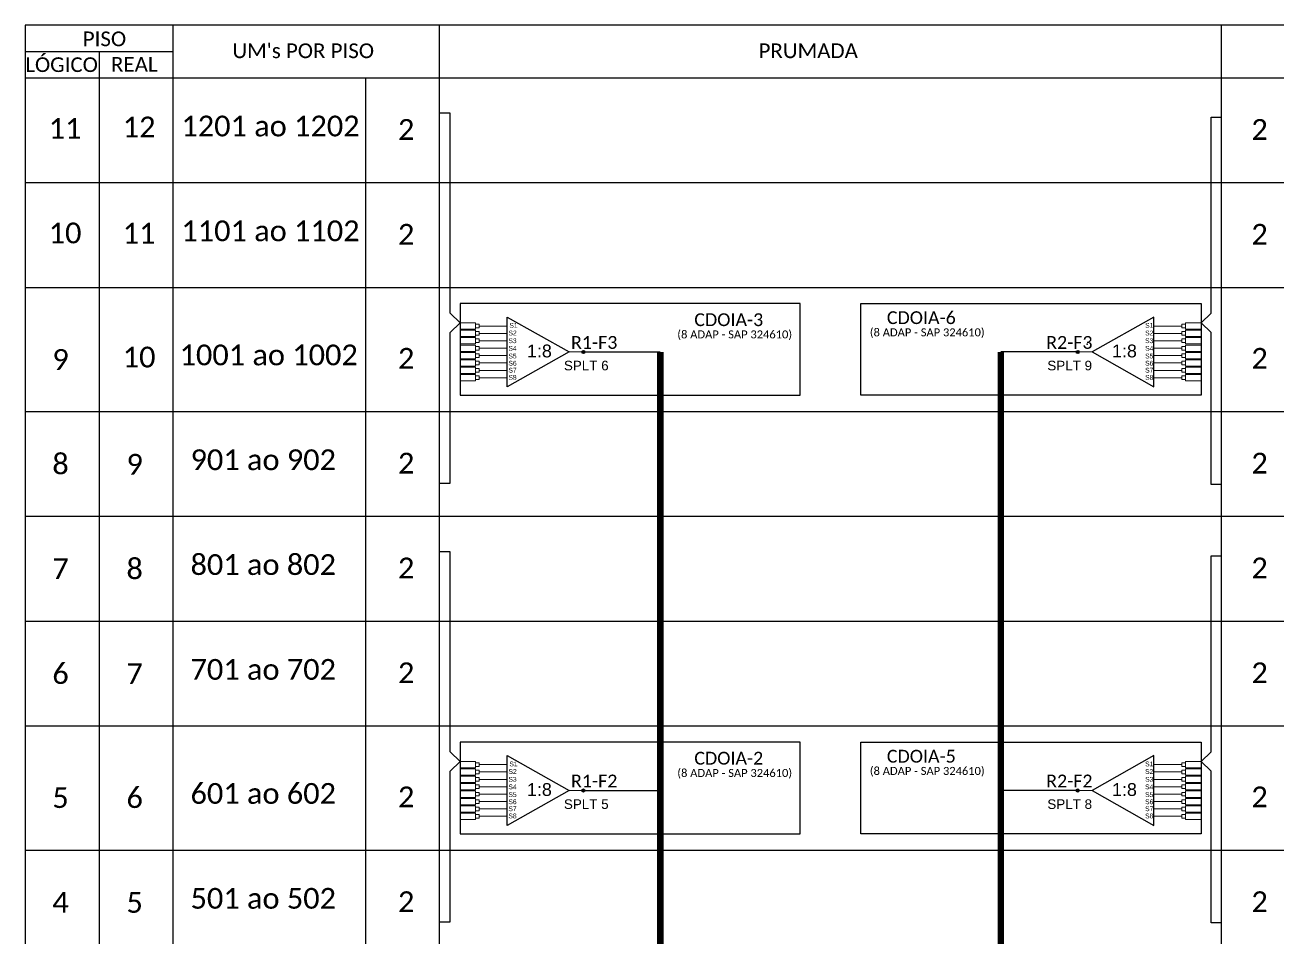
# Model space of a CAD drawing. Extents: x -4 to 837, y 1 to 595.
# Drawn here: x 337.4 to 533.3, y 146.1 to 288.8 of the extents above; entities that cross this region are included whole.
import ezdxf
from ezdxf.enums import TextEntityAlignment as Align

# ---------------------------------------------------------------- set-up
doc = ezdxf.new("R2010")
doc.units = 0
doc.styles.add('ARIAL', font='arial.ttf')
doc.styles.add('WMF-Calibri0', font='calibri.ttf')

# ---------------------------------------------------------------- blocks, each defined once
blk = doc.blocks.new('SPLT_1-8_SC-APC')
at = {"color": 1}
blk.add_lwpolyline([(-7.37, -2.1), (-17.04, -7.55), (-7.37, -13), (-7.37, -2.1)], dxfattribs=at)
at = {"color": 3, "lineweight": 0}
for points in [[(-2.99, -3.51), (-7.37, -3.51)], [(-2.41, -3.02), (-2.41, -4)], [(-2.41, -3.02), (0, -3.02)], [(-7.37, -4.66), (-2.99, -4.66)], [(-7.37, -5.82), (-2.99, -5.82)], [(-2.41, -4), (0, -4)], [(-2.41, -4.17), (-2.41, -5.16)], [(-2.41, -4.17), (0, -4.17)], [(-2.41, -5.16), (0, -5.16)], [(-2.41, -5.32), (-2.41, -6.31)], [(-2.41, -5.32), (0, -5.32)], [(-7.37, -6.97), (-2.99, -6.97)], [(-2.41, -6.31), (0, -6.31)], [(-2.41, -6.48), (-2.41, -7.46)], [(-2.41, -6.48), (0, -6.48)], [(-2.41, -7.46), (0, -7.46)], [(-2.41, -7.63), (-2.41, -8.62)], [(-2.41, -7.63), (0, -7.63)], [(-7.37, -8.12), (-2.99, -8.12)], [(-7.37, -9.28), (-2.99, -9.28)], [(-2.41, -8.62), (0, -8.62)], [(-2.41, -8.78), (-2.41, -9.77)], [(-2.41, -8.78), (0, -8.78)], [(-2.41, -9.77), (0, -9.77)], [(-7.37, -10.43), (-2.99, -10.43)], [(-7.37, -11.58), (-2.99, -11.58)], [(-2.41, -9.94), (-2.41, -10.92)], [(-2.41, -9.94), (0, -9.94)], [(-2.41, -10.92), (0, -10.92)], [(-2.41, -11.09), (-2.41, -12.08)], [(-2.41, -11.09), (0, -11.09)], [(-2.41, -12.08), (0, -12.08)]]:
    blk.add_lwpolyline(points, dxfattribs=at)
for points in [[(-2.99, -3.22), (-2.41, -3.22), (-2.41, -3.8), (-2.99, -3.8)], [(-2.99, -4.38), (-2.41, -4.38), (-2.41, -4.95), (-2.99, -4.95)], [(-2.99, -5.53), (-2.41, -5.53), (-2.41, -6.1), (-2.99, -6.1)], [(-2.99, -6.68), (-2.41, -6.68), (-2.41, -7.26), (-2.99, -7.26)], [(-2.99, -7.84), (-2.41, -7.84), (-2.41, -8.41), (-2.99, -8.41)], [(-2.99, -8.99), (-2.41, -8.99), (-2.41, -9.56), (-2.99, -9.56)], [(-2.99, -10.14), (-2.41, -10.14), (-2.41, -10.72), (-2.99, -10.72)], [(-2.99, -11.3), (-2.41, -11.3), (-2.41, -11.87), (-2.99, -11.87)]]:
    blk.add_lwpolyline(points, close=True, dxfattribs=at)
at = {"color": 1, "lineweight": 0}
blk.add_lwpolyline([(-17.04, -7.55), (-19.26, -7.55)], dxfattribs=at)
at = {"color": 1, "style": 'ARIAL'}
for s, height, p in [('S1', 0.75, (-8.74, -3.78)), ('S2', 0.75, (-8.74, -4.97)), ('S3', 0.75, (-8.74, -6.18)), ('1:8', 2, (-13.91, -8.4)), ('S4', 0.75, (-8.74, -7.36)), ('S5', 0.75, (-8.74, -8.57)), ('S6', 0.75, (-8.74, -9.69)), ('S7', 0.75, (-8.74, -10.78)), ('S8', 0.75, (-8.74, -11.9))]:
    blk.add_text(s, height=height, dxfattribs=at).set_placement(p)
blk = doc.blocks.new('SPLITTER FUTURO')
blk.add_point((0, 0))
at = {"style": 'ARIAL', "text_generation_flag": 6, "flags": 4}
for tag, p, height in [('SPLT', (-6.22, -4.1), 1.5), ('INSTAL.', (-6.25, -6.09), 1.25)]:
    blk.add_attdef(tag, p, '', height=height, rotation=180, dxfattribs=at)
blk = doc.blocks.new('SPLT_1-8_SC-APC_ESQ')
at = {"color": 3, "lineweight": 0}
for points in [[(2.41, -3.02), (0, -3.02)], [(2.41, -3.02), (2.41, -4)], [(2.99, -3.51), (7.37, -3.51)], [(2.41, -4), (0, -4)], [(2.41, -4.17), (0, -4.17)], [(2.41, -5.16), (0, -5.16)], [(2.41, -5.32), (0, -5.32)], [(2.41, -4.17), (2.41, -5.16)], [(2.41, -5.32), (2.41, -6.31)], [(7.37, -4.66), (2.99, -4.66)], [(7.37, -5.82), (2.99, -5.82)], [(2.41, -6.31), (0, -6.31)], [(2.41, -6.48), (0, -6.48)], [(2.41, -7.46), (0, -7.46)], [(2.41, -7.63), (0, -7.63)], [(2.41, -6.48), (2.41, -7.46)], [(2.41, -7.63), (2.41, -8.62)], [(7.37, -6.97), (2.99, -6.97)], [(2.41, -8.62), (0, -8.62)], [(2.41, -8.78), (0, -8.78)], [(2.41, -9.77), (0, -9.77)], [(2.41, -8.78), (2.41, -9.77)], [(7.37, -8.12), (2.99, -8.12)], [(7.37, -9.28), (2.99, -9.28)], [(2.41, -9.94), (0, -9.94)], [(2.41, -10.92), (0, -10.92)], [(2.41, -11.09), (0, -11.09)], [(2.41, -9.94), (2.41, -10.92)], [(2.41, -11.09), (2.41, -12.08)], [(7.37, -10.43), (2.99, -10.43)], [(7.37, -11.58), (2.99, -11.58)], [(2.41, -12.08), (0, -12.08)]]:
    blk.add_lwpolyline(points, dxfattribs=at)
for points in [[(2.99, -3.22), (2.41, -3.22), (2.41, -3.8), (2.99, -3.8)], [(2.99, -4.38), (2.41, -4.38), (2.41, -4.95), (2.99, -4.95)], [(2.99, -5.53), (2.41, -5.53), (2.41, -6.1), (2.99, -6.1)], [(2.99, -6.68), (2.41, -6.68), (2.41, -7.26), (2.99, -7.26)], [(2.99, -7.84), (2.41, -7.84), (2.41, -8.41), (2.99, -8.41)], [(2.99, -8.99), (2.41, -8.99), (2.41, -9.56), (2.99, -9.56)], [(2.99, -10.14), (2.41, -10.14), (2.41, -10.72), (2.99, -10.72)], [(2.99, -11.3), (2.41, -11.3), (2.41, -11.87), (2.99, -11.87)]]:
    blk.add_lwpolyline(points, close=True, dxfattribs=at)
at = {"color": 1}
blk.add_lwpolyline([(7.37, -2.1), (17.04, -7.55), (7.37, -13), (7.37, -2.1)], dxfattribs=at)
at = {"color": 1, "lineweight": 0}
blk.add_lwpolyline([(17.04, -7.55), (19.26, -7.55)], dxfattribs=at)
at = {"color": 1, "style": 'ARIAL'}
for s, height, p in [('S1', 0.75, (7.7, -3.78)), ('S3', 0.75, (7.55, -6.18)), ('S2', 0.75, (7.56, -4.97)), ('S5', 0.75, (7.55, -8.57)), ('S4', 0.75, (7.55, -7.36)), ('1:8', 2, (10.45, -8.4)), ('S6', 0.75, (7.55, -9.69)), ('S7', 0.75, (7.55, -10.78)), ('S8', 0.75, (7.55, -11.9))]:
    blk.add_text(s, height=height, dxfattribs=at).set_placement(p)

msp = doc.modelspace()

# ---------------------------------------------------------------- hatches: boundary and pattern name
h = msp.add_hatch(color=3)
h.dxf.hatch_style = 1
edge = h.paths.add_edge_path()
edge.add_arc((424.64, 237.79), 0.242, 0, 360)
h = msp.add_hatch(color=3)
h.dxf.hatch_style = 1
edge = h.paths.add_edge_path()
edge.add_arc((501.87, 237.79), 0.242, 0, 360)
h = msp.add_hatch(color=3)
h.dxf.hatch_style = 1
edge = h.paths.add_edge_path()
edge.add_arc((424.64, 169.3), 0.242, 0, 360)
h = msp.add_hatch(color=3)
h.dxf.hatch_style = 1
edge = h.paths.add_edge_path()
edge.add_arc((501.87, 169.3), 0.242, 0, 360)

# ---------------------------------------------------------------- linework, layer by layer
at = {"color": 5}
for p, q in [((424.64, 237.79), (436.66, 237.79)), ((424.64, 169.3), (436.66, 169.3))]:
    msp.add_line(p, q, dxfattribs=at)
at = {"color": 6}
for p, q in [((501.87, 237.79), (489.85, 237.79)), ((501.87, 169.3), (489.85, 169.3))]:
    msp.add_line(p, q, dxfattribs=at)
at = {"color": 0}
for points in [[(771.38, 288.83), (337.42, 288.83)], [(337.42, 284.72), (360.57, 284.72)], [(337.42, 280.61), (771.38, 280.61)]]:
    msp.add_lwpolyline(points, dxfattribs=at)
for points in [[(337.42, 288.83), (337.42, 39.28)], [(360.57, 39.28), (360.57, 288.83)], [(402.16, 39.28), (402.16, 288.83)], [(524.35, 91.52), (524.35, 288.83)], [(348.99, 284.72), (348.99, 39.28)], [(390.58, 280.61), (390.58, 39.28)], [(337.42, 264.24), (771.38, 264.24)], [(337.42, 247.86), (771.38, 247.86)], [(337.42, 228.49), (771.38, 228.49)], [(337.42, 212.12), (771.38, 212.12)], [(337.42, 195.75), (771.38, 195.75)], [(337.42, 179.38), (771.38, 179.38)], [(337.42, 160), (771.38, 160)]]:
    msp.add_lwpolyline(points)
at = {"color": 3}
for points in [[(402.16, 217.27), (403.81, 217.27), (403.81, 240.81), (405.38, 242.32), (403.81, 243.83), (403.81, 275.07), (402.16, 275.07)], [(524.36, 217.09), (522.7, 217.09), (522.7, 240.81), (521.14, 242.32), (522.7, 243.83), (522.7, 274.45), (524.35, 274.45)], [(402.16, 148.78), (403.81, 148.78), (403.81, 172.32), (405.38, 173.83), (403.81, 175.34), (403.81, 206.58), (402.16, 206.58)], [(524.36, 148.61), (522.7, 148.61), (522.7, 172.32), (521.14, 173.83), (522.7, 175.34), (522.7, 205.96), (524.35, 205.96)]]:
    msp.add_lwpolyline(points, dxfattribs=at)
at = {"color": 1}
for points in [[(458.51, 245.34), (405.38, 245.34), (405.38, 231.02), (458.51, 231.02)], [(468.01, 245.34), (521.14, 245.34), (521.14, 231.02), (468.01, 231.02)], [(458.51, 176.85), (405.38, 176.85), (405.38, 162.53), (458.51, 162.53)], [(468.01, 176.85), (521.14, 176.85), (521.14, 162.53), (468.01, 162.53)]]:
    msp.add_lwpolyline(points, close=True, dxfattribs=at)
at = {"color": 5, "const_width": 1}
msp.add_lwpolyline([(436.66, 78.15), (436.66, 237.79)], dxfattribs=at)
at = {"color": 6, "const_width": 1}
msp.add_lwpolyline([(489.85, 73.99), (489.85, 237.79)], dxfattribs=at)
at = {"color": 3}
for centre in [(424.64, 237.79), (501.87, 237.79), (424.64, 169.3), (501.87, 169.3)]:
    msp.add_circle(centre, 0.242, dxfattribs=at)

# ---------------------------------------------------------------- block references
for p in [(405.38, 245.34), (405.38, 176.85)]:
    msp.add_blockref('SPLT_1-8_SC-APC_ESQ', p)
for p in [(521.14, 245.34), (521.14, 176.85)]:
    msp.add_blockref('SPLT_1-8_SC-APC', p, dxfattribs=at)
ref = msp.add_blockref('SPLITTER FUTURO', (423.17, 239), dxfattribs=dict(xscale=-1))
ref.add_attrib('SPLT', 'SPLT 6', (421.6, 234.91), dxfattribs={"height": 1.5, "rotation": 180, "style": 'ARIAL', "text_generation_flag": 6})
ref = msp.add_blockref('SPLITTER FUTURO', (503.34, 239))
ref.add_attrib('SPLT', 'SPLT 9', (497.12, 234.91), dxfattribs={"height": 1.5, "rotation": 180, "style": 'ARIAL', "text_generation_flag": 6})
ref = msp.add_blockref('SPLITTER FUTURO', (423.17, 170.52), dxfattribs=dict(xscale=-1))
ref.add_attrib('SPLT', 'SPLT 5', (421.6, 166.42), dxfattribs={"height": 1.5, "rotation": 180, "style": 'ARIAL', "text_generation_flag": 6})
ref = msp.add_blockref('SPLITTER FUTURO', (503.34, 170.52))
ref.add_attrib('SPLT', 'SPLT 8', (497.12, 166.42), dxfattribs={"height": 1.5, "rotation": 180, "style": 'ARIAL', "text_generation_flag": 6})

# ---------------------------------------------------------------- texts
at = {"color": 0, "style": 'WMF-Calibri0'}
for s, p in [('     PISO', (342.38, 285.53)), ("UM's POR PISO", (369.81, 283.67)), ('  LÓGICO', (335.84, 281.5)), ('PRUMADA', (452.01, 283.67)), ('    REAL', (347.6, 281.55))]:
    msp.add_text(s, height=2.3, dxfattribs=at).set_placement(p)
at = {"color": 7, "style": 'WMF-Calibri0'}
for s, p in [('11', (343.67, 272.7)), ('12', (355.24, 272.92)), ('10', (343.67, 256.37)), ('11', (355.24, 256.33)), ('10', (355.24, 236.99))]:
    msp.add_text(s, height=3.24, dxfattribs=at).set_placement(p, align=Align.MIDDLE_CENTER)
for s, p in [('1201 ao 1202', (361.84, 271.45)), ('1101 ao 1102', (361.84, 255.08)), ('1001 ao 1002', (361.56, 235.7)), ('901 ao 902', (363.27, 219.33)), ('801 ao 802', (363.27, 202.96)), ('701 ao 702', (363.27, 186.59)), ('601 ao 602', (363.27, 167.22)), ('501 ao 502', (363.27, 150.84))]:
    msp.add_text(s, height=3.24, dxfattribs=at).set_placement(p)
at = {"color": 1, "style": 'WMF-Calibri0'}
for s, p in [('CDOIA-3', (441.97, 241.82)), ('CDOIA-6', (472.05, 242.14)), ('CDOIA-2', (441.97, 173.34)), ('CDOIA-5', (472.05, 173.65))]:
    msp.add_text(s, height=2, dxfattribs=at).set_placement(p)
for p in [(448.28, 239.9), (478.36, 240.22), (448.28, 171.41), (478.36, 171.73)]:
    msp.add_text('(8 ADAP - SAP 324610)', height=1.25, dxfattribs=at).set_placement(p, align=Align.CENTER)
at = {"color": 5, "style": 'WMF-Calibri0'}
for s, p in [('R1-F3', (422.71, 238.27)), ('R1-F2', (422.71, 169.78))]:
    msp.add_text(s, height=2, dxfattribs=at).set_placement(p)
at = {"color": 6, "style": 'WMF-Calibri0'}
for s, p in [('R2-F3', (496.94, 238.27)), ('R2-F2', (496.94, 169.78))]:
    msp.add_text(s, height=2, dxfattribs=at).set_placement(p)
at = {"color": 7, "style": 'WMF-Calibri0', "flags": 4}
for tag, p in [('2', (396.96, 272.53)), ('2', (530.28, 272.53)), ('2', (396.96, 256.16)), ('2', (530.28, 256.16)), ('9', (342.96, 236.61)), ('2', (396.96, 236.79)), ('2', (530.28, 236.79)), ('8', (342.96, 220.31)), ('9', (354.54, 220.24)), ('2', (396.96, 220.42)), ('2', (530.28, 220.42)), ('8', (354.54, 203.93)), ('2', (396.96, 204.05)), ('2', (530.28, 204.05)), ('7', (342.96, 203.93)), ('6', (342.96, 187.56)), ('7', (354.54, 187.56)), ('2', (396.96, 187.68)), ('2', (530.28, 187.68)), ('5', (342.96, 168.19)), ('6', (354.54, 168.19)), ('2', (396.96, 168.3)), ('2', (530.28, 168.3)), ('4', (342.96, 151.82)), ('5', (354.54, 151.82)), ('2', (396.96, 151.93)), ('2', (530.28, 151.93))]:
    msp.add_attdef(tag, text='XX', height=3.24, dxfattribs=at).set_placement(p, align=Align.MIDDLE_CENTER)

doc.saveas('drawing.dxf')
